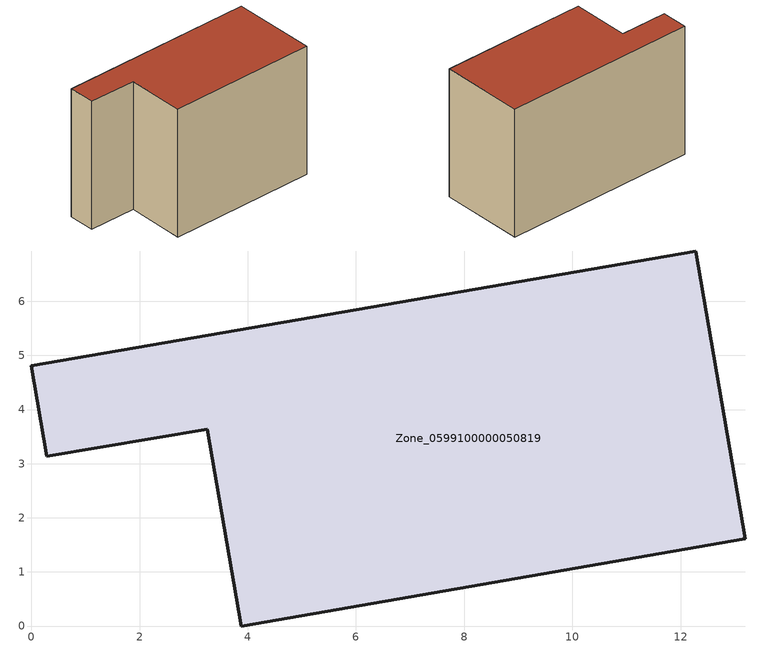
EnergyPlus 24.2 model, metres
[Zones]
Zone_0599100000050819
 floor ground (C_G): 3.26,3.64 0.28,3.14 0,4.81 12.28,6.93 13.19,1.61 3.88,0 z0
 wall outside (C_F): 12.28,6.93 0,4.81 0.28,3.14 3.26,3.64 3.88,0 13.19,1.61 12.28,6.93 z0:8.38
 roof outside (C_R): 3.88,0 13.19,1.61 12.28,6.93 0,4.81 0.28,3.14 3.26,3.64 z8.38
[BUILDING]
Pand.0599100000050819: North Axis=0; Terrain=City; Loads Convergence Tolerance Value=0.04; Temperature Convergence Tolerance Value=0.4; Solar Distribution=FullExterior; Maximum Number of Warmup Days=25; Minimum Number of Warmup Days=1
[Site:Location]
Rotterdam.The.Hague.AP_ZH_NLD Design_Conditions: Latitude=51.96; Longitude=4.45; Time Zone=1; Elevation=-4.5
[SITE:GROUNDTEMPERATURE:BUILDINGSURFACE]
18, 18, 18, 18, 18, 18, 18, 18, 18, 18, 18, 18
[MATERIAL] Thermal Absorptance=0.9; Solar Absorptance=0.7; Visible Absorptance=0.7
Name | Roughness | Thickness | Conductivity | Density | Specific Heat
G.TI.1975-1991 | MediumSmooth | 0.15 | 0.288461 | 540 | 1210
F.TI.1975-1991 | Rough | 0.3 | 0.230769 | 1920 | 840
R.TI.1975-1991 | MediumRough | 0.2 | 0.153846 | 1500 | 1000
[CONSTRUCTION]
C_G: G.TI.1975-1991
C_F: F.TI.1975-1991
C_R: R.TI.1975-1991
[ZONE]
Zone_0599100000050819: Type=1; Multiplier=1; Ceiling Height=Autocalculate; Volume=Autocalculate; Floor Area=autocalculate; Part of Total Floor Area=Yes
[ZONEINFILTRATION:DESIGNFLOWRATE]
Infil_Zone_0599100000050819: Zone or ZoneList or Space or SpaceList=Zone_0599100000050819; Schedule=AlwaysOn; Design Flow Rate Calculation Method=Flow/Area; Flow Rate per Floor Area=0.003; Constant Term Coefficient=1; Temperature Term Coefficient=0; Velocity Term Coefficient=0; Velocity Squared Term Coefficient=0
[HVACTEMPLATE:ZONE:IDEALLOADSAIRSYSTEM]
Zone_0599100000050819: Maximum Heating Supply Air Temperature=50; Minimum Cooling Supply Air Temperature=13; Maximum Heating Supply Air Humidity Ratio=0.0156; Minimum Cooling Supply Air Humidity Ratio=0.0077; Heating Limit=NoLimit; Cooling Limit=NoLimit; Dehumidification Control Type=ConstantSensibleHeatRatio; Cooling Sensible Heat Ratio=0.7; Dehumidification Setpoint=60; Humidification Control Type=None; Humidification Setpoint=30; Outdoor Air Method=None; Outdoor Air Flow Rate per Person=0.00944; Outdoor Air Flow Rate per Zone Floor Area=0; Outdoor Air Flow Rate per Zone=0; Demand Controlled Ventilation Type=None; Outdoor Air Economizer Type=NoEconomizer; Heat Recovery Type=None; Sensible Heat Recovery Effectiveness=0.7; Latent Heat Recovery Effectiveness=0.65
[ZONECONTROL:THERMOSTAT]
ThermostatControl_Zone_0599100000050819: Zone or ZoneList=Zone_0599100000050819; Control Type Schedule=DualSetpointControlType; Control 1=Thermostat_Zone_0599100000050819; Temperature Difference Between Cutout And Setpoint=0
[THERMOSTATSETPOINT:DUALSETPOINT]
Thermostat_Zone_0599100000050819: Heating Setpoint Temperature Schedule=HeatingSetpoint_Zone_0599100000050819; Cooling Setpoint Temperature Schedule=CoolingSetpoint_Zone_0599100000050819
[SCHEDULE:COMPACT]
HeatingSetpoint_Zone_0599100000050819: Through: 12/31, For: AllDays, Until: 24:00, 21
CoolingSetpoint_Zone_0599100000050819: Through: 12/31, For: AllDays, Until: 24:00, 24
DualSetpointControlType: Through: 12/31, For: AllDays, Until: 24:00, 4
AlwaysOn: Through: 12/31, For: AllDays, Until: 24:00, 1
